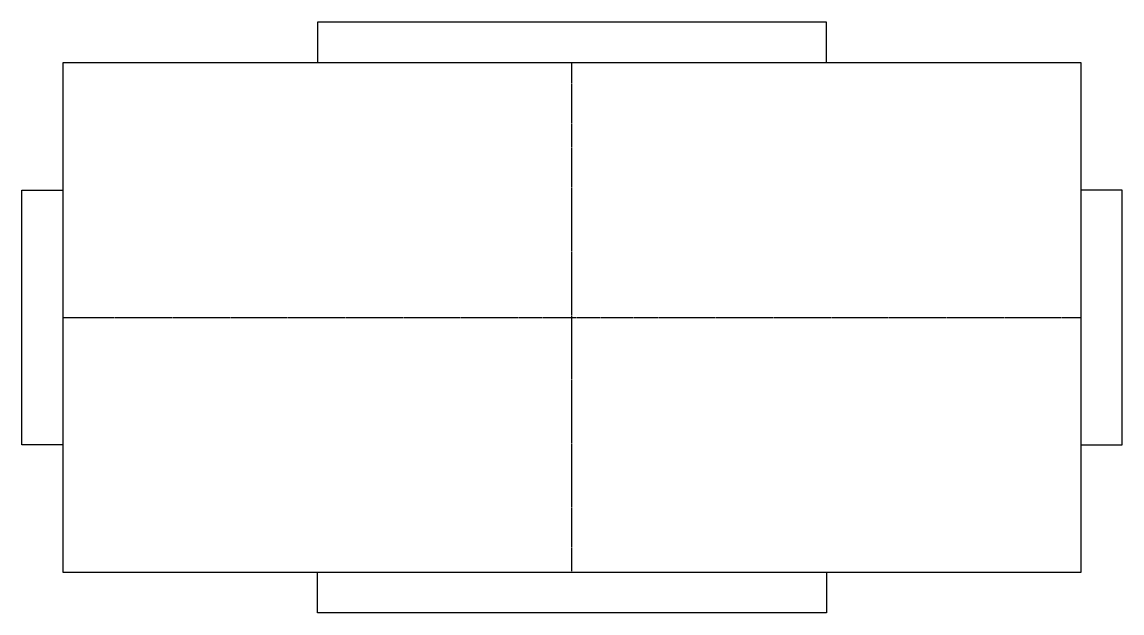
# Model space of a CAD drawing. Header units: millimetres. Extents: x -162 to 162, y -87 to 87.
import ezdxf

# ---------------------------------------------------------------- set-up
doc = ezdxf.new("R2010")
doc.units = ezdxf.units.MM
doc.linetypes.add('DASHED', pattern=[0.2067, 0.1654, -0.0413])

msp = doc.modelspace()

# ---------------------------------------------------------------- linework, layer by layer
for p, q in [((150, 75), (-150, 75)), ((-150, 75), (-150, -75)), ((150, -75), (150, 75)), ((-150, -75), (150, -75))]:
    msp.add_line(p, q)
at = {"color": 190, "linetype": 'DASHED', "lineweight": 25, "true_color": 0x8018ff}
for p, q in [((0, -75), (0, 75)), ((-150, 0), (150, 0))]:
    msp.add_line(p, q, dxfattribs=at)
for points in [[(75, 75), (75, 87), (-75, 87), (-75, 75)], [(-150, -37.5), (-162, -37.5), (-162, 37.5), (-150, 37.5)], [(150, -37.5), (162, -37.5), (162, 37.5), (150, 37.5)], [(75, -75), (75, -87), (-75, -87), (-75, -75)]]:
    msp.add_lwpolyline(points)

doc.saveas('drawing.dxf')
